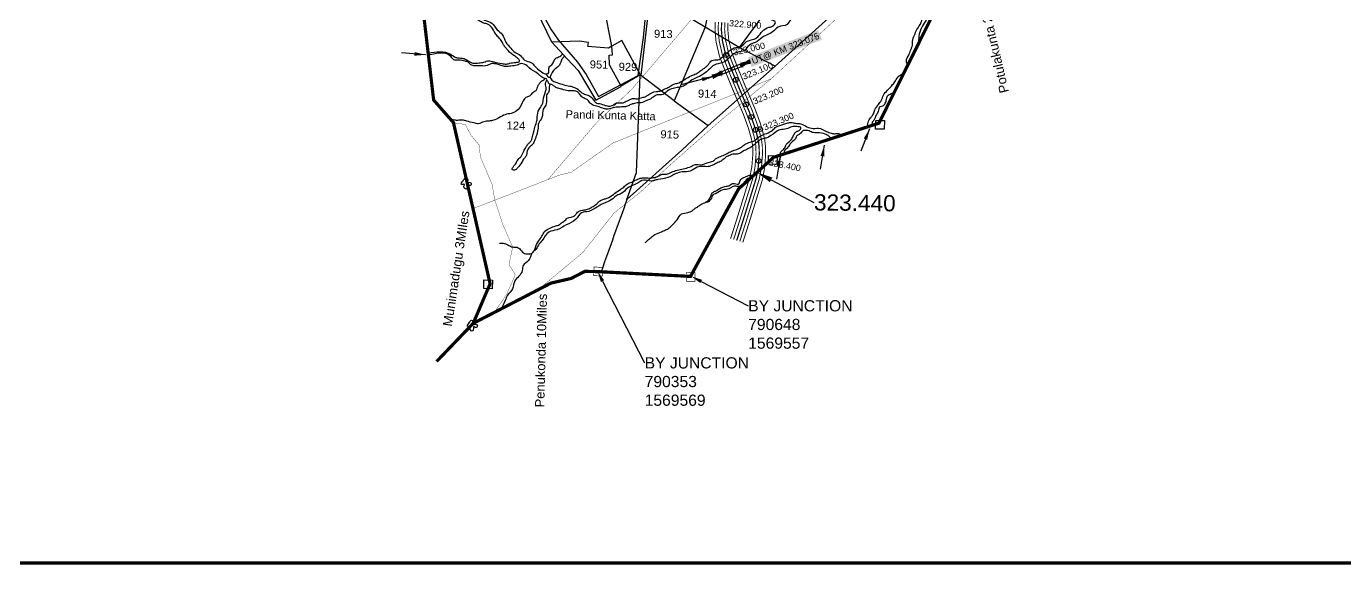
# Model space of a CAD drawing. Header units: feet. Extents: x 786471 to 797175, y 1568667 to 1582707.
# Drawn here: x 788536 to 792654, y 1568667 to 1570349 of the extents above; entities that cross this region are included whole.
import ezdxf
from ezdxf import colors
from ezdxf.entities.mleader import LeaderData, LeaderLine
from ezdxf.enums import TextEntityAlignment as Align
from ezdxf.math import Vec2, Vec3

# ---------------------------------------------------------------- set-up
doc = ezdxf.new("R2010")
doc.units = ezdxf.units.FT
doc.header["$LTSCALE"] = 15
doc.header["$MEASUREMENT"] = 0
doc.header["$PDMODE"] = 32
doc.header["$PDSIZE"] = 15
doc.linetypes.add('HIDDEN2', pattern=[0.1875, 0.125, -0.0625])
for name, color, linetype in [('CANAL1', 7, 'Continuous'), ('CRDS STONES', 7, 'Continuous'), ('CSMark', 72, 'Continuous'), ('HILL', 17, 'Continuous'), ('PLOT', 7, 'Continuous'), ('PLOT NO', 7, 'Continuous'), ('ROADS', 6, 'Continuous'), ('STRUCTURE', 5, 'Continuous'), ('TANKS-STREAM', 4, 'Continuous'), ('text2', 7, 'Continuous'), ('VILLAGE STONES', 240, 'Continuous')]:
    doc.layers.add(name, color=color, linetype=linetype)
doc.layers.add('VILLAGE BOUNDRY', color=5, linetype='HIDDEN2', lineweight=100)
doc.styles.get("Standard").update_dxf_attribs({"font": 'arial.ttf'})
doc.linetypes.add('DOTS', pattern='A,1e-06,-3,["●",Standard,S=3,R=0,X=-1.25,Y=-1.25],-3', length=6.000001)
doc.dimstyles.get("Standard").update_dxf_attribs({"dimtxt": 0.18, "dimasz": 35, "dimexe": 0.18, "dimexo": 0.0625, "dimgap": 0.09, "dimtad": 0, "dimtih": 1, "dimtoh": 1, "dimdec": 4, "dimzin": 0, "dimdsep": 46, "dimtxsty": 'Standard', "dimcen": 0.09, "dimadec": 0, "dimazin": 0, "dimtfac": 1, "dimtdec": 4, "dimtofl": 0, "dimtmove": 0, "dimatfit": 3, "dimfxl": 1, "dimtolj": 1, "dimtzin": 0, "dimarcsym": 0})

# ---------------------------------------------------------------- blocks, each defined once
blk = doc.blocks.new('UT')
at = {"layer": 'STRUCTURE'}
h = blk.add_hatch(dxfattribs=at)
h.set_pattern_fill('DASH', color=150, scale=8, angle=-39.6278, style=0)
h.set_pattern_definition([(320.372247933, (-4370.464, -6260.8811), (1.40800153113, 0.132407282), [1, -1])])
h.paths.add_polyline_path([(765163, 1700681.9), (765165.6, 1700680.6), (765167.2, 1700680.3), (765169.1, 1700680), (765172.4, 1700679.6), (765176.4, 1700679.3), (765179.5, 1700679.5), (765183.1, 1700679.9), (765187.7, 1700680.9), (765188.9, 1700681.2), (765193.1, 1700682.2), (765196.1, 1700680.2), (765196.1, 1700672.2), (765193.1, 1700670.2), (765190.5, 1700670.8), (765188.1, 1700671.3), (765185.5, 1700671.8), (765183.6, 1700672.1), (765181, 1700672.5), (765180.3, 1700672.5), (765178.5, 1700672.6), (765176.7, 1700672.6), (765174.6, 1700672.5), (765172.5, 1700672.3), (765170.4, 1700672), (765168.5, 1700671.7), (765166.1, 1700671.2), (765165, 1700670.8), (765163, 1700669.7)])
h.paths.add_polyline_path([(765259.1, 1700682.2), (765256.1, 1700680.2), (765256.1, 1700672.2), (765259.1, 1700670.2), (765261.9, 1700671), (765264.4, 1700671.6), (765266.4, 1700672), (765269.1, 1700672.5), (765272.7, 1700673), (765276.1, 1700673.1), (765278.6, 1700672.9), (765281.2, 1700672.7), (765283.9, 1700672.3), (765286.4, 1700671.9), (765288, 1700671.3), (765289.2, 1700670.6), (765289.1, 1700682.7), (765287.6, 1700681.8), (765285.7, 1700681.2), (765283, 1700680.7), (765281.2, 1700680.4), (765276.7, 1700679.9), (765272.7, 1700679.9), (765268.7, 1700680.3), (765264.8, 1700681), (765261.2, 1700681.7)])
at = {"layer": 'STRUCTURE', "color": 150, "const_width": 0.628}
for points in [[(765190.1, 1700688.2), (765190.1, 1700684.2), (765196.1, 1700680.2), (765256.1, 1700680.2), (765262.1, 1700684.2), (765262.1, 1700688.2)], [(765190.1, 1700664.2), (765190.1, 1700668.2), (765196.1, 1700672.2), (765256.1, 1700672.2), (765262.1, 1700668.2), (765262.1, 1700664.2)]]:
    blk.add_lwpolyline(points, dxfattribs=at)
at = {"layer": 'STRUCTURE', "color": 150}
for points in [[(765196.1, 1700680.2), (765256.1, 1700680.2)], [(765196.1, 1700672.2), (765256.1, 1700672.2)], [(765196.1, 1700672.2), (765256.1, 1700672.2)]]:
    blk.add_lwpolyline(points, dxfattribs=at)
at = {"layer": 'STRUCTURE', "color": 0}
blk.add_circle((765226.1, 1700676.2), 1.89, dxfattribs=at)
at = {"layer": 'STRUCTURE', "color": 150}
for points in [[(765163, 1700681.9), (765164.4, 1700681.1), (765167.9, 1700680.2), (765171.2, 1700679.8), (765176.1, 1700679.4), (765184.7, 1700680.3), (765193.1, 1700682.2)], [(765163, 1700669.7), (765164.3, 1700670.6), (765167.8, 1700671.6), (765171.2, 1700672.1), (765176, 1700672.6), (765184.7, 1700672), (765193.1, 1700670.2)], [(765289.1, 1700682.7), (765287.8, 1700681.9), (765284.3, 1700680.9), (765280.9, 1700680.4), (765276.1, 1700679.8), (765267.4, 1700680.5), (765259.1, 1700682.2)], [(765289.2, 1700670.6), (765287.8, 1700671.4), (765284.2, 1700672.3), (765280.9, 1700672.7), (765276.1, 1700673.1), (765267.4, 1700672.2), (765259.1, 1700670.2)]]:
    blk.add_spline(points, degree=3, dxfattribs=at)
at = {"layer": 'STRUCTURE', "color": 0}
blk.add_text('STREAM', height=5, dxfattribs=at).set_placement((765148.2, 1700675.8), align=Align.MIDDLE_CENTER)
for points in [[(765190.9, 1700676), (765164.2, 1700675.8)], [(765289.3, 1700676.7), (765265.4, 1700676.4)]]:
    blk.add_leader(points, dimstyle='Standard', override={"dimasz": 10, "dimgap": 0.09, "dimtad": 0}, dxfattribs=at)

msp = doc.modelspace()

# ---------------------------------------------------------------- linework, layer by layer
at = {"layer": 'CANAL1', "color": 1, "const_width": 3}
for points in [[(790687.8, 1570363), (790687.2, 1570336.8), (790690.5, 1570301), (790700.7, 1570257.1), (790720.7, 1570205.3), (790745.3, 1570145.6), (790775.4, 1570075.4), (790791.1, 1570032.4), (790798.3, 1570007.5), (790803.3, 1569987), (790805, 1569971), (790805.4, 1569948.7), (790802.3, 1569910.5), (790796, 1569877.8), (790755.5, 1569747.2), (790735.8, 1569685.5)], [(790727.8, 1570360.8), (790727.3, 1570338.1), (790730.1, 1570307.4), (790739, 1570268.9), (790757.9, 1570220.2), (790782.2, 1570161.1), (790812.6, 1570090.1), (790829.1, 1570044.9), (790837, 1570017.8), (790842.8, 1569993.9), (790845, 1569973.5), (790845.4, 1569947.4), (790842, 1569905.1), (790834.8, 1569868.1), (790793.6, 1569735.2), (790774.2, 1569674.2)]]:
    msp.add_lwpolyline(points, dxfattribs=at)
at = {"layer": 'CANAL1', "color": 5, "const_width": 3}
for points in [[(790697.8, 1570362.4), (790697.2, 1570337.1), (790700.4, 1570302.6), (790710.3, 1570260), (790730, 1570209), (790754.6, 1570149.5), (790784.7, 1570079.1), (790800.6, 1570035.5), (790808, 1570010.1), (790813.2, 1569988.7), (790815, 1569971.7), (790815.4, 1569948.4), (790812.2, 1569909.2), (790805.7, 1569875.4), (790765, 1569744.2), (790745.4, 1569682.7)], [(790717.8, 1570361.4), (790717.3, 1570337.8), (790720.2, 1570305.8), (790729.4, 1570265.9), (790748.6, 1570216.5), (790773, 1570157.2), (790803.3, 1570086.5), (790819.6, 1570041.8), (790827.3, 1570015.2), (790832.9, 1569992.2), (790835, 1569972.9), (790835.4, 1569947.7), (790832.1, 1569906.5), (790825.1, 1569870.5), (790784.1, 1569738.2), (790764.6, 1569677)]]:
    msp.add_lwpolyline(points, dxfattribs=at)
at = {"layer": 'CANAL1', "color": 1, "linetype": 'HIDDEN2', "ltscale": 5, "const_width": 4}
msp.add_lwpolyline([(790707.8, 1570361.9), (790707.2, 1570337.4), (790710.3, 1570304.2), (790717.1, 1570274.6), (790721.3, 1570259.3), (790739.3, 1570212.7), (790747.6, 1570192.5), (790758.7, 1570165.6), (790763.8, 1570153.3), (790794, 1570082.8), (790810.1, 1570038.6), (790813.9, 1570025.7), (790817.7, 1570012.7), (790823, 1569990.5), (790825, 1569972.3), (790825.4, 1569948.1), (790822.2, 1569907.8), (790815.4, 1569872.9), (790774.6, 1569741.2), (790755, 1569679.8)], dxfattribs=at)
at = {"layer": 'CSMark', "color": 3}
for p in [(790721.3, 1570259.3), (790813.9, 1570025.7)]:
    msp.add_point(p, dxfattribs=at)
at = {"layer": 'HILL', "lineweight": -2}
msp.add_lwpolyline([(789853.3, 1570672.5), (789866.4, 1570640.5), (789880.2, 1570600.6), (789893.6, 1570577), (789924.3, 1570562.3), (789982, 1570536.8), (790042.6, 1570507.4), (790094.7, 1570478.3), (790133.1, 1570416.2), (790173.9, 1570339.9), (790197.2, 1570306.8), (790257.7, 1570237.1), (790284.7, 1570198.4), (790323.1, 1570129.8), (790447, 1570195.6), (790464.1, 1570314.2), (790476.3, 1570443.6), (790544.2, 1570625.8), (790585, 1570735.1), (790636.7, 1570752.9), (790637.7, 1570796.2)], dxfattribs=at)
at = {"layer": 'PLOT', "lineweight": -2}
for points in [[(790702, 1570593.1), (790656.9, 1570346.8), (790484.8, 1570450.1), (790455.3, 1570195.7), (790396.2, 1570304.5), (790364.5, 1570286.7), (790341.2, 1570409.9), (790376.5, 1570422.4), (790379.7, 1570465.9), (790442.3, 1570451.3)], [(790963.9, 1570557), (790763, 1570283.4), (790656.9, 1570346.8)], [(791220.6, 1570536.7), (790874.8, 1570224.9), (790763, 1570283.4)], [(790177.5, 1570299.3), (790099.9, 1570459.7)], [(790656.9, 1570346.8), (790559.4, 1570116), (790453.5, 1570197.1)], [(790665.6, 1570039.1), (790583.9, 1569961.8), (790412, 1569807.9), (790442.2, 1569892.2), (790448.4, 1570057.9), (790453.5, 1570197.1), (790393.8, 1570162), (790357.9, 1570228.5), (790356.5, 1570258.8), (790366.7, 1570259.7), (790364.5, 1570286.7), (790354.3, 1570281), (790289.8, 1570286.3), (790291.5, 1570299), (790263.6, 1570303.2), (790177.5, 1570299.3), (790225.8, 1570247.5), (790259.5, 1570211.5), (790315.1, 1570118.7), (790394.2, 1570161.4)], [(790559.4, 1570116), (790665.6, 1570039.1), (790874.8, 1570224.9)]]:
    msp.add_lwpolyline(points, dxfattribs=at)
msp.add_spline([(790412, 1569807.9), (790331.3, 1569582.1)], degree=3, dxfattribs=at)
at = {"layer": 'ROADS', "linetype": 'DOTS', "lineweight": -3, "ltscale": 0.25, "const_width": 1}
for points in [[(790165.9, 1569870.5), (790317.5, 1570048.3), (790430, 1570155.3), (790610.9, 1570367.4), (790818.1, 1570610.3), (790986.2, 1570985.6), (791063.3, 1571121.3), (791182.3, 1571303.5), (791205.4, 1571334.8), (791339.9, 1571408.5), (791495.3, 1571458), (791664.6, 1571537.8), (791718.1, 1571614.3), (791922.1, 1571700), (792185.6, 1571947.4), (792251.3, 1572002.6), (792287.3, 1572016.1), (792316, 1572065.5), (792404.2, 1572088.3), (792495.8, 1572170.3), (792565.8, 1572217.4), (792662.5, 1572256.3)], [(789931.2, 1569779.6), (790061.6, 1569829.9), (790200.3, 1569883.9), (790238.9, 1569893.6), (790368.1, 1569984.3), (790587.3, 1570073.1), (790754.8, 1570139.9), (790863, 1570185.4), (791057.5, 1570364.8), (791315.9, 1570614.7), (791503.2, 1570842.8), (791684.3, 1571072.7), (791789.5, 1571117.7), (791851.1, 1571148.3), (792005.8, 1571298.5), (792133.2, 1571411.3)], [(790149.8, 1569538.4), (790274.7, 1569642.9), (790371.9, 1569765.7), (790451.5, 1569829.1), (790559.6, 1569927.1), (790705.7, 1570055.7), (790862.8, 1570185.2)], [(789870.2, 1570048.1), (789907.4, 1570042.2), (789924.8, 1570008.9), (789951.3, 1569977), (789953.9, 1569941.7), (789991, 1569854.7), (789999.4, 1569806.1), (790024.4, 1569729.8), (790055.2, 1569659.2), (790043.6, 1569604.7), (790063.3, 1569573), (790036.8, 1569512.3), (789997.7, 1569455)]]:
    msp.add_lwpolyline(points, dxfattribs=at)
at = {"layer": 'TANKS-STREAM', "lineweight": -2}
for points in [[(789766.1, 1570562.1), (789781, 1570556.1), (789791.8, 1570543.8), (789805, 1570528.8), (789814.1, 1570522.1), (789822.5, 1570503.4), (789843.4, 1570478.3), (789852.9, 1570479.9), (789867.1, 1570474.7), (789878.5, 1570453.3), (789889, 1570439.1), (789889, 1570421.5), (789900, 1570407.2), (789915.7, 1570399.2), (789934.1, 1570394.1), (789949.9, 1570381), (789967.9, 1570368.9), (789990.1, 1570359.2), (790006.6, 1570338.5), (790022.5, 1570323.4), (790033.8, 1570299.8), (790048.9, 1570280.6), (790062.5, 1570267.8), (790079.6, 1570257.7), (790092.3, 1570243.3), (790112.1, 1570236.2), (790124.5, 1570224.6), (790141.4, 1570209.6), (790158.9, 1570201), (790165.6, 1570201.8), (790169.5, 1570221.4), (790180, 1570231.9), (790185.9, 1570244.2), (790191.7, 1570250.4), (790205.2, 1570256.9), (790211.5, 1570262.8)], [(789791.1, 1570265.8), (789861.2, 1570261.7), (789877.3, 1570252.2), (789887.9, 1570250.2), (789903.5, 1570248.1), (789916.1, 1570241.7), (789931.1, 1570234.3), (789950, 1570234.8), (789965.4, 1570237.2), (789980.2, 1570241.6), (789996.4, 1570237.9), (790021.2, 1570232.8), (790035.1, 1570231.1), (790046.5, 1570234), (790064.5, 1570236.4), (790076.5, 1570240.4), (790072.2, 1570247.9), (790060.6, 1570256.9), (790040.6, 1570273.5), (790033.8, 1570281.6), (790026.7, 1570291.7), (790019.5, 1570304.9), (790009, 1570316.7), (790000.2, 1570328.1), (789989.2, 1570346.6), (789974.8, 1570356.5), (789961.7, 1570360.4), (789943.6, 1570372.5), (789933.7, 1570380.3), (789918.7, 1570385.6), (789902, 1570391.8), (789891.4, 1570399.8), (789882.2, 1570413.2), (789882.3, 1570423.6), (789879.8, 1570432.2), (789872.6, 1570439.2), (789867.2, 1570446.6), (789848.9, 1570454.5), (789831.8, 1570478.1), (789803.1, 1570510.5), (789794.9, 1570527.2), (789774.9, 1570542.8), (789765.3, 1570547)], [(790171, 1570190.3), (790180.4, 1570178.8), (790193.2, 1570173.5), (790214.8, 1570166.4), (790233.5, 1570162.6), (790245.4, 1570159.1), (790258.4, 1570152.3), (790276.2, 1570139), (790290.3, 1570134.1), (790301.6, 1570126.8), (790310.1, 1570116.7), (790317.1, 1570109.5), (790326.4, 1570107.5), (790344.2, 1570102.1), (790356, 1570099.7), (790369, 1570102.9), (790379.3, 1570109.7), (790397.6, 1570109.8), (790406.2, 1570113.3), (790422.3, 1570120), (790431.4, 1570123.8), (790442.6, 1570122.3), (790456.2, 1570125.8), (790469.5, 1570129.2), (790477.5, 1570134), (790503.5, 1570145.6), (790514.5, 1570146.4), (790530.7, 1570153.6), (790542.5, 1570159), (790556, 1570167.3), (790568.2, 1570170.8), (790590.7, 1570182.4), (790607.8, 1570191.9), (790617.1, 1570196.3), (790631.9, 1570203), (790643.1, 1570210.8), (790657.7, 1570221), (790666.6, 1570230.2), (790677.8, 1570242.8), (790696.1, 1570244.4), (790709.8, 1570252.8), (790719.6, 1570262.1), (790731.6, 1570272.3), (790752.3, 1570282.7), (790763, 1570283.4), (790786, 1570301.7), (790804.8, 1570307.7), (790820.6, 1570316.3), (790835.4, 1570333.8), (790855.6, 1570346), (790870.3, 1570351.9), (790875.4, 1570362.9), (790865.9, 1570368.6), (790858.8, 1570381.7), (790850.2, 1570390.1), (790826.4, 1570396.1), (790796.2, 1570410.7), (790781.8, 1570421.5), (790754.4, 1570423.9), (790742.7, 1570431.5), (790732.2, 1570440.9), (790721, 1570447.8), (790699.4, 1570445.9), (790681.4, 1570453.2), (790659.8, 1570459), (790644.6, 1570458.3), (790634.2, 1570463.4), (790618.4, 1570469.9), (790605, 1570481.8), (790599.4, 1570486.3), (790581.6, 1570494.2), (790561.4, 1570501.1), (790552.3, 1570516.9), (790543.5, 1570537.2), (790539.9, 1570550.4), (790529.7, 1570554.8)], [(791610.8, 1570510.6), (791600.5, 1570517), (791563.2, 1570510.6), (791543.5, 1570508.1), (791516, 1570510.2), (791488.4, 1570508.5), (791478.6, 1570490.6), (791458.8, 1570469), (791437, 1570449.4), (791427.1, 1570438.5), (791407.4, 1570424.5), (791380.6, 1570403.7), (791365.7, 1570393.3), (791344.3, 1570365), (791331.3, 1570342.8), (791324.4, 1570317.9), (791322.5, 1570294.2)], [(791289.6, 1570228.2), (791285.1, 1570239.8), (791293.4, 1570260.7), (791299.6, 1570277.3), (791303.2, 1570286.4), (791304.4, 1570302), (791310.5, 1570321.7), (791317.9, 1570338.8), (791331.6, 1570362.4), (791334.3, 1570371.3), (791343.6, 1570388.1), (791356.7, 1570400.9), (791361.6, 1570406.9), (791371.2, 1570412.5), (791379.8, 1570419.5), (791380.1, 1570428.3), (791361.5, 1570430.8), (791348.8, 1570431.1), (791337.4, 1570434.3), (791326, 1570439.6), (791311.8, 1570446.4), (791298, 1570448.2), (791277, 1570453), (791261.2, 1570462.6), (791248.6, 1570464), (791235.3, 1570461.5), (791225.7, 1570462.3), (791212.5, 1570464.3), (791198.5, 1570454.2), (791184.4, 1570447.2), (791178.8, 1570445.8), (791162.2, 1570444.4), (791141.1, 1570451.9), (791121.5, 1570455.8), (791106.1, 1570456.4), (791091.1, 1570458.7), (791079.1, 1570461.3), (791065.8, 1570455.2), (791054.2, 1570446.4), (791040.1, 1570440.6), (791028.4, 1570441.4), (791017.4, 1570429.5), (791001.2, 1570416.1), (790987.2, 1570408), (790966.9, 1570393.2), (790946.9, 1570386.2), (790934, 1570379.9), (790923.6, 1570370.9), (790912.3, 1570355.3), (790884.3, 1570346.8), (790865.9, 1570330.9), (790838.8, 1570317.3), (790819.2, 1570302), (790793.6, 1570289.3), (790779.9, 1570274.6), (790755.8, 1570267.6), (790744.7, 1570262.9), (790729.8, 1570248.1), (790711.4, 1570235.6), (790684.4, 1570227.9), (790670.7, 1570216.2), (790656.6, 1570204.1), (790644.3, 1570195.9), (790620, 1570184.2), (790602.4, 1570171.7), (790588.6, 1570162.3), (790573.6, 1570158.4), (790556.1, 1570155), (790537.6, 1570146.8), (790524.4, 1570136.3), (790506.2, 1570135), (790493.9, 1570127.8)], [(790155.6, 1570185.6), (790141.9, 1570194), (790133.7, 1570200.9), (790106.7, 1570219.6), (790100.1, 1570225.8), (790081.7, 1570232.5), (790069.3, 1570228), (790049.2, 1570225), (790033.9, 1570223.2), (790018.6, 1570227.1), (790001.3, 1570231.7), (789990.5, 1570233.1), (789975.5, 1570226.7), (789955.7, 1570225.3), (789937.1, 1570225.5), (789924.7, 1570229.1), (789915.8, 1570237.2), (789906.8, 1570240), (789885.5, 1570243.3), (789871.2, 1570244.8), (789863.3, 1570253.3), (789791.9, 1570258.9)], [(790217.7, 1570256.2), (790210.3, 1570248.9), (790205.6, 1570237.6), (790201.5, 1570228.2), (790192.4, 1570219.2), (790182.4, 1570211.6), (790174.8, 1570196), (790168.4, 1570189), (790162.2, 1570196.4), (790157.9, 1570201.1)], [(791162.8, 1570034.7), (791166.8, 1570052.9), (791175.7, 1570066.2), (791182.1, 1570075.4), (791186.5, 1570088.4), (791197.5, 1570104.5), (791206.9, 1570118.2), (791213.4, 1570133.6), (791226.1, 1570149.7), (791242.1, 1570166.9), (791251, 1570179.2), (791262.8, 1570194.9), (791275.3, 1570202)], [(790161, 1570179), (790160.7, 1570184.7), (790155.1, 1570185.3), (790152.7, 1570180.7), (790145.5, 1570178.1), (790140.3, 1570172.6), (790134, 1570164.4), (790127, 1570147.9), (790117.8, 1570141.7), (790107.4, 1570130.6), (790096.3, 1570126.6), (790092, 1570122.9), (790077.5, 1570095.8), (790050.9, 1570077.1), (790031.5, 1570073), (790012.4, 1570063.1), (789995.5, 1570055.8), (789981.8, 1570053.1), (789965.1, 1570050.9), (789948.6, 1570044.7), (789934, 1570047.5), (789911.5, 1570052.7), (789898.7, 1570056.3), (789883.3, 1570055.2), (789869.5, 1570057), (789861.5, 1570058.1)], [(790493.9, 1570127.8), (790479.2, 1570119.1), (790468.8, 1570115.2), (790460.2, 1570111), (790444.2, 1570110.1), (790435.2, 1570108.1), (790424.2, 1570104.8), (790413, 1570099.4), (790401.4, 1570097.3), (790378.5, 1570096), (790361.5, 1570092.1), (790346.3, 1570090.6), (790336.8, 1570093), (790329.5, 1570095.8), (790312.8, 1570100.7), (790298.3, 1570108), (790290.1, 1570118.3), (790278.4, 1570124.4), (790267.9, 1570132.5), (790258.6, 1570143.8), (790245, 1570147.7), (790228, 1570147.5), (790209.7, 1570152.5), (790197.2, 1570155.4), (790188.3, 1570159.7), (790180.4, 1570165.2), (790173.2, 1570168.3), (790169.5, 1570160.2), (790166.8, 1570142.1), (790162, 1570135.7), (790161, 1570124.1), (790158.4, 1570102.4), (790150.8, 1570090.6), (790146.4, 1570063.9), (790140.2, 1570053.3), (790135.9, 1570045.5), (790134.6, 1570031.7), (790130.1, 1570010.7), (790127.1, 1570001.5), (790122.9, 1569991.8), (790118, 1569980.9), (790108.9, 1569972.6), (790099.6, 1569955.2), (790097.8, 1569944.8), (790090.7, 1569936.3), (790083.8, 1569924.6), (790070.7, 1569906.5), (790063.3, 1569900.8), (790053.7, 1569901.5), (790056.2, 1569909.5), (790065.6, 1569921.3), (790072, 1569933.2), (790081.4, 1569942.8), (790089.7, 1569958.8), (790096.8, 1569972.1), (790103.8, 1569981.8), (790109.9, 1569987.9), (790117.4, 1570004.9), (790121.4, 1570019.9), (790125.8, 1570038.3), (790131, 1570053.7), (790132.1, 1570066.1), (790137.6, 1570089.4), (790146.3, 1570102.4), (790153.5, 1570132), (790159.5, 1570158), (790158.6, 1570175), (790162.7, 1570180.2), (790167.8, 1570170.3), (790173.2, 1570168.4)], [(791177.8, 1570039.6), (791178.7, 1570048.2), (791183.9, 1570056.2), (791188.1, 1570064.7), (791191.5, 1570071.4), (791197.5, 1570083.2), (791203.5, 1570098.4), (791211.6, 1570100.7), (791219.2, 1570108.8), (791223, 1570121.8), (791228.1, 1570133.9), (791234, 1570137.3), (791240.5, 1570140.1), (791247.1, 1570142.7)], [(790014.5, 1569671.2), (790028.9, 1569670.8), (790043.5, 1569664.6), (790054, 1569659.7), (790069.5, 1569658.5), (790079.6, 1569651), (790092.5, 1569638.9), (790101.1, 1569638.3), (790115.7, 1569640.6), (790125, 1569655.1), (790136, 1569677.7), (790146.5, 1569692.9), (790154.8, 1569707.6), (790171.8, 1569718.5), (790189.6, 1569725.4), (790201.2, 1569729.5), (790210.4, 1569736.6), (790220.7, 1569744.5), (790225.8, 1569749.7), (790248.8, 1569756.8), (790255.3, 1569765.6), (790268.3, 1569773.5), (790282.2, 1569776.1), (790295.5, 1569780.3), (790306.5, 1569786.4), (790317.6, 1569794.1), (790324.1, 1569801), (790334.7, 1569807.3), (790344.8, 1569810.2), (790356, 1569814.3), (790374.3, 1569827.4), (790391.5, 1569838.9), (790402, 1569847), (790412.9, 1569855.8), (790419.3, 1569859.8), (790427.3, 1569862.6), (790437.9, 1569868), (790453.8, 1569874.1), (790468.7, 1569875.8), (790487.2, 1569875.1), (790497.7, 1569877.2), (790511.2, 1569881.5), (790523.7, 1569887.1), (790539, 1569887.9), (790555.9, 1569895.2), (790573.9, 1569900.3), (790592.7, 1569905.2), (790612.3, 1569910.9), (790626.7, 1569917.6), (790642.8, 1569916.4), (790665.9, 1569923.8), (790681.1, 1569928.1), (790689.2, 1569934.8), (790704.7, 1569942.6), (790721.2, 1569949.3), (790735.4, 1569957.3), (790750.9, 1569963.2), (790767.2, 1569970), (790777, 1569977.3), (790786.3, 1569983.3), (790813.6, 1569993.3), (790822.8, 1570002.5), (790838.7, 1570010.9), (790858.4, 1570019), (790867.6, 1570025.1), (790878.3, 1570034.7), (790889.9, 1570038.8), (790901.6, 1570043.1), (790914.9, 1570047.2), (790925.2, 1570048.6), (790938.8, 1570046.4), (790955.7, 1570044.5), (790974.4, 1570035.1), (790993.4, 1570029.9), (791016.3, 1570029.9), (791025.8, 1570025.3), (791036, 1570020.5), (791050.7, 1570015.1), (791061.2, 1570013.6), (791072.9, 1570014.3), (791083.7, 1570009)], [(790889.5, 1569946), (790892.6, 1569956.5), (790901.7, 1569964.6), (790908, 1569975.3), (790912, 1569983), (790922.5, 1569991.8), (790930.3, 1570003.2), (790935.7, 1570014), (790942.2, 1570020.3), (790950.6, 1570023.6), (790955.3, 1570031.6), (790942.9, 1570035.7), (790927.1, 1570035.2), (790910.8, 1570028.5), (790890.5, 1570025.5), (790875.5, 1570017.8), (790847.1, 1570000), (790833.2, 1569997), (790823.7, 1569991.8), (790804, 1569974.1), (790789.9, 1569966.3), (790775.2, 1569958.5), (790759.2, 1569950.2), (790747.5, 1569949.6), (790731.3, 1569945.3), (790718.5, 1569937.8), (790706.2, 1569928.1), (790693.2, 1569921.6), (790679.9, 1569915.1), (790669.1, 1569911.1), (790653.8, 1569910.8), (790631.8, 1569908.9), (790610.1, 1569896.9), (790584.9, 1569893.9), (790565.4, 1569888.7), (790539.6, 1569876.5), (790508.8, 1569870.3), (790498.1, 1569867.5), (790487, 1569865.6), (790465.2, 1569868.6), (790441.3, 1569856.9), (790432, 1569852.6), (790413.6, 1569843.2), (790394.3, 1569826.5), (790380.8, 1569820.8), (790367.9, 1569810.2), (790346.2, 1569798.6), (790318.4, 1569784.2), (790292.6, 1569770.8), (790270.1, 1569766.6), (790251.9, 1569745.3), (790222.4, 1569728.6), (790193.9, 1569713.6), (790168, 1569706.1), (790147.6, 1569680.3), (790135.3, 1569665.1), (790127.3, 1569651.8), (790116.1, 1569641.2), (790104.6, 1569617.2), (790088.2, 1569602.1), (790085, 1569586), (790074.7, 1569568), (790061.5, 1569553.4), (790054.7, 1569529.2), (790039.4, 1569508.5), (790031.9, 1569492), (790018.7, 1569465.8)], [(791050.5, 1569998.3), (791043.3, 1570005.5), (791031.3, 1570011.9), (791008, 1570016.8), (790990.8, 1570017.8), (790977.7, 1570023.1), (790973.8, 1570023.3), (790963.1, 1570023.4), (790952.3, 1570012.8), (790944.1, 1570008.1), (790938.3, 1569998), (790922.3, 1569982), (790915.2, 1569971.1), (790905.5, 1569961.6), (790903.1, 1569950.5)], [(790468.6, 1569673.2), (790477.3, 1569680.4), (790487.7, 1569689.4), (790499.7, 1569698.3), (790520.4, 1569707.4), (790532.1, 1569712.8), (790544.5, 1569719), (790553.3, 1569728), (790568.9, 1569744.5), (790582.4, 1569762.7), (790602.1, 1569767.2), (790614.4, 1569771.9), (790623.1, 1569778.9), (790632.1, 1569784.5), (790639.3, 1569790), (790655.2, 1569797.9), (790663.9, 1569803.1), (790667.9, 1569807), (790674.8, 1569820.2), (790678.5, 1569828.3), (790686.3, 1569833.6), (790694.4, 1569837.3), (790705.2, 1569844.5), (790717.9, 1569848.4), (790725.7, 1569850), (790731.1, 1569851), (790742.3, 1569858), (790760.6, 1569856.1), (790766.2, 1569866.9), (790777.7, 1569877.1), (790787.2, 1569880.8), (790796.7, 1569884), (790807.1, 1569882.8)], [(790800.3, 1569876.6), (790787.1, 1569871.7), (790777.4, 1569859.9), (790772.3, 1569855.3), (790761.7, 1569848.5), (790750.2, 1569849.6), (790738.3, 1569845.6), (790721.9, 1569839.1), (790712.1, 1569838.2), (790690.4, 1569826.6), (790680.2, 1569822.1), (790675.2, 1569809.4), (790670.2, 1569804.5), (790664.8, 1569799.6), (790657.8, 1569799.2)]]:
    msp.add_spline(points, degree=3, dxfattribs=at)
at = {"layer": 'text2', "color": 5, "linetype": 'ByBlock', "lineweight": -2, "const_width": 10}
msp.add_lwpolyline([(786476.3, 1578190.4), (797005.8, 1578190.4), (797005.8, 1568671.8), (786476.3, 1568671.8)], close=True, dxfattribs=at)
at = {"layer": 'text2', "color": 3}
for p in [(790752, 1570181.9), (790784.4, 1570105.1), (790800.5, 1570066.1), (790828, 1570028), (790828, 1570028), (790823.8, 1569928.6)]:
    msp.add_point(p, dxfattribs=at)
at = {"layer": 'text2', "color": 2}
msp.add_point((790828, 1570028), dxfattribs=at)
msp.add_point((790828, 1570028), dxfattribs=at)
at = {"layer": 'VILLAGE BOUNDRY', "lineweight": -2, "ltscale": 25, "const_width": 10}
msp.add_lwpolyline([(791368, 1570385.8), (791244.5, 1570137.5), (791199.3, 1570046.5), (790870.4, 1569939.8), (790760.9, 1569841.1), (790610.6, 1569567.6), (790322.3, 1569582.5), (790280.7, 1569583.4), (790237.7, 1569561.2), (790174.8, 1569546.7), (789931.7, 1569420.8), (789984.6, 1569544.5), (789870.2, 1570048.1), (789808.2, 1570118.9), (789770.1, 1570445.6)], dxfattribs=at)
at = {"layer": 'VILLAGE BOUNDRY', "linetype": 'ByBlock', "lineweight": -2, "ltscale": 25, "const_width": 10}
msp.add_lwpolyline([(789931.7, 1569420.8), (789817.7, 1569302)], dxfattribs=at)
at = {"layer": 'VILLAGE STONES', "lineweight": -2}
for points in [[(791189.6, 1570055.3), (791216.3, 1570054.7), (791215.6, 1570027.5), (791188.9, 1570028.2)], [(790854.5, 1569945.3), (790881.3, 1569944.7), (790880.6, 1569917.6), (790853.9, 1569918.2)], [(789965.2, 1569557), (789992, 1569556.3), (789991.3, 1569529.2), (789964.6, 1569529.8)]]:
    msp.add_lwpolyline(points, close=True, dxfattribs=at)
at = {"layer": 'VILLAGE STONES', "lineweight": -2, "const_width": 2}
for points in [[(790309.1, 1569596.8), (790335.8, 1569596.1), (790335.2, 1569569), (790308.5, 1569569.7)], [(790598.3, 1569579.9), (790625, 1569579.2), (790624.3, 1569552.1), (790597.6, 1569552.7)]]:
    msp.add_lwpolyline(points, close=True, dxfattribs=at)
at = {"layer": 'VILLAGE STONES', "lineweight": -2}
for points in [[(789900.4, 1569866.3), (789907.5, 1569874.5), (789915.3, 1569867.3), (789912.8, 1569863.6), (789924.7, 1569859.8), (789922.2, 1569851.8), (789913.9, 1569855.1), (789911.4, 1569841.1), (789902.4, 1569847.4), (789904.9, 1569855.2), (789894.5, 1569856.2), (789900.4, 1569866.3), (789900.3, 1569866.1)], [(789919.7, 1569422.3), (789926.8, 1569430.4), (789934.6, 1569423.2), (789932.2, 1569419.6), (789944.1, 1569415.8), (789941.5, 1569407.8), (789933.3, 1569411.1), (789930.7, 1569397), (789921.8, 1569403.3), (789924.2, 1569411.1), (789913.8, 1569412.1), (789919.7, 1569422.3), (789919.6, 1569422.1)]]:
    msp.add_spline(points, degree=3, dxfattribs=at)

# ---------------------------------------------------------------- block references
at = {"layer": 'STRUCTURE', "color": 0, "rotation": 21.61756240100449}
msp.add_blockref('UT', (705880.7, -292757.7), dxfattribs=at)

# ---------------------------------------------------------------- texts
at = {"layer": 'CSMark', "color": 1}
for s, rotation, p in [('322.900', 355.2729, (790731.3, 1570359.5)), ('323.000', 13.0801, (790744.7, 1570267.2)), ('323.100', 22.3948, (790773.7, 1570191)), ('323.200', 23.1933, (790807.1, 1570113.6)), ('323.300', 23.1933, (790839.2, 1570032.2)), ('323.400', 349.0579, (790855.9, 1569924.4))]:
    msp.add_text(s, height=20, rotation=rotation, dxfattribs=at).set_placement(p, align=Align.MIDDLE_LEFT)
at = {"layer": 'PLOT NO', "lineweight": -2}
for s, p in [('913', (790496.3, 1570313.7)), ('951', (790295.7, 1570217.9)), ('929', (790386, 1570210.6)), ('914', (790633.5, 1570126.7)), ('Pandi Kunta Katta', (790220.2, 1570062.1)), ('915', (790516.5, 1569999.5))]:
    msp.add_text(s, height=25, rotation=358.6227, dxfattribs=at).set_placement(p)
msp.add_text('124', height=25, rotation=358.6227, dxfattribs=at).set_placement((790065.3, 1570039), align=Align.MIDDLE_CENTER)
at = {"layer": 'STRUCTURE', "color": 5, "insert": (790798, 1570248.7), "char_height": 20, "width": 223.12, "attachment_point": 1, "rotation": 21.1807, "bg_fill": 1, "box_fill_scale": 1.3, "bg_fill_color": 7, "bg_fill_true_color": 16777215, "bg_fill_transparency": 4390977}
msp.add_mtext('\\pi1.1982;UT@ KM 323.075', dxfattribs=at)
at = {"layer": 'text2', "lineweight": -2}
for s, rotation, p in [('Potulakunta 2Miles', 103.0684, (791605.5, 1570144.4)), ('Munimadugu 3MIles', 81.2912, (789865.2, 1569409.8)), ('Penukonda 10Miles', 88.6227, (790153.9, 1569157.9))]:
    msp.add_text(s, height=28.979, rotation=rotation, dxfattribs=at).set_placement(p)

# ---------------------------------------------------------------- leaders
at = {"layer": 'CRDS STONES', "color": 1}
ml = msp.add_multileader_mtext('Standard', dxfattribs=at)
ml.set_content('BY JUNCTION\\P790353\\P1569569', color=1)
ml.set_leader_properties()
ml.build(insert=Vec2(0, 0))
ml.multileader.update_dxf_attribs({"dogleg_length": 0.36, "arrow_head_size": 35})
ctx = ml.context
ctx.base_point, ctx.char_height, ctx.arrow_head_size, ctx.landing_gap_size, ctx.plane_origin = Vec3(790467.4, 1569297.1), 35, 35, 0.09, Vec3(789470.9, 1569547)
notes = []
notes.append((ctx, [(0, (1, 1, 0), (790467.4, 1569297.1), (1, 0), 1.396927018504357e-11, [(0, [(790320, 1569584)], 0, [])])]))
ctx.mtext.insert, ctx.mtext.flow_direction = Vec3(790467.5, 1569314.9), 5
ml = msp.add_multileader_mtext('Standard', dxfattribs=at)
ml.set_content('BY JUNCTION\\P790648\\P1569557', color=1)
ml.set_leader_properties()
ml.build(insert=Vec2(0, 0))
ml.multileader.update_dxf_attribs({"dogleg_length": 0.36, "arrow_head_size": 35})
ctx = ml.context
ctx.base_point, ctx.char_height, ctx.arrow_head_size, ctx.landing_gap_size, ctx.plane_origin = Vec3(790790.8, 1569475.5), 35, 35, 0.09, Vec3(790026.4, 1569621.5)
notes.append((ctx, [(0, (1, 1, 0), (790790.8, 1569475.5), (1, 0), 1.396927018504357e-11, [(0, [(790613, 1569568)], 0, [])])]))
ctx.mtext.insert, ctx.mtext.flow_direction = Vec3(790790.9, 1569493.3), 5
at = {"layer": 'VILLAGE BOUNDRY', "linetype": 'ByBlock', "lineweight": -2}
for points in [[(789783.2, 1570260.2), (789707.7, 1570266.4)], [(790680.8, 1570192), (790580.7, 1570166.8)], [(791170.2, 1570029.1), (791142.3, 1569958.6)], [(790891.4, 1569946.7), (790879.6, 1569871.8)], [(791028.4, 1569977.7), (791016, 1569902.9)]]:
    msp.add_leader(points, dimstyle='Standard', override={"dimgap": 0.09, "dimtad": 0}, dxfattribs=at)
at = {"layer": 'VILLAGE STONES', "color": 1}
ml = msp.add_multileader_mtext('Standard', dxfattribs=at)
ml.set_content('323.440', color=1)
ml.set_leader_properties()
ml.build(insert=Vec2(0, 0))
ml.multileader.update_dxf_attribs({"dogleg_length": 0.36, "arrow_head_size": 50.5})
ctx = ml.context
ctx.base_point, ctx.char_height, ctx.arrow_head_size, ctx.landing_gap_size, ctx.plane_origin, ctx.plane_x_axis, ctx.plane_y_axis = Vec3(790996.4, 1569798.9), 50.53, 50.5, 0.091, Vec3(791686, 1569549.9), Vec3(0.999919, -0.012724), Vec3(0.012724, 0.999919)
notes.append((ctx, [(0, (1, 1, 0), (790996.4, 1569798.9), (0.999919, -0.012724), 7.81535188457538e-12, [(0, [(790817.8, 1569892.9)], 0, [])])]))
ctx.mtext.insert, ctx.mtext.text_direction, ctx.mtext.rotation, ctx.mtext.flow_direction = Vec3(790996.9, 1569824.6), Vec3(0.999919, -0.012724), 6.270461, 5
for ctx, leaders in notes:
    for number, flags, end, landing, length, lines in leaders:
        leader = LeaderData()
        leader.index, (leader.has_last_leader_line, leader.has_dogleg_vector, leader.attachment_direction) = number, flags
        leader.last_leader_point, leader.dogleg_vector, leader.dogleg_length = Vec3(end), Vec3(landing), length
        for number, points, colour, breaks in lines:
            line = LeaderLine()
            line.index, line.vertices, line.color, line.breaks = number, Vec3.list(points), colors.encode_raw_color(colour), breaks
            leader.lines.append(line)
        ctx.leaders.append(leader)

doc.saveas('drawing.dxf')
